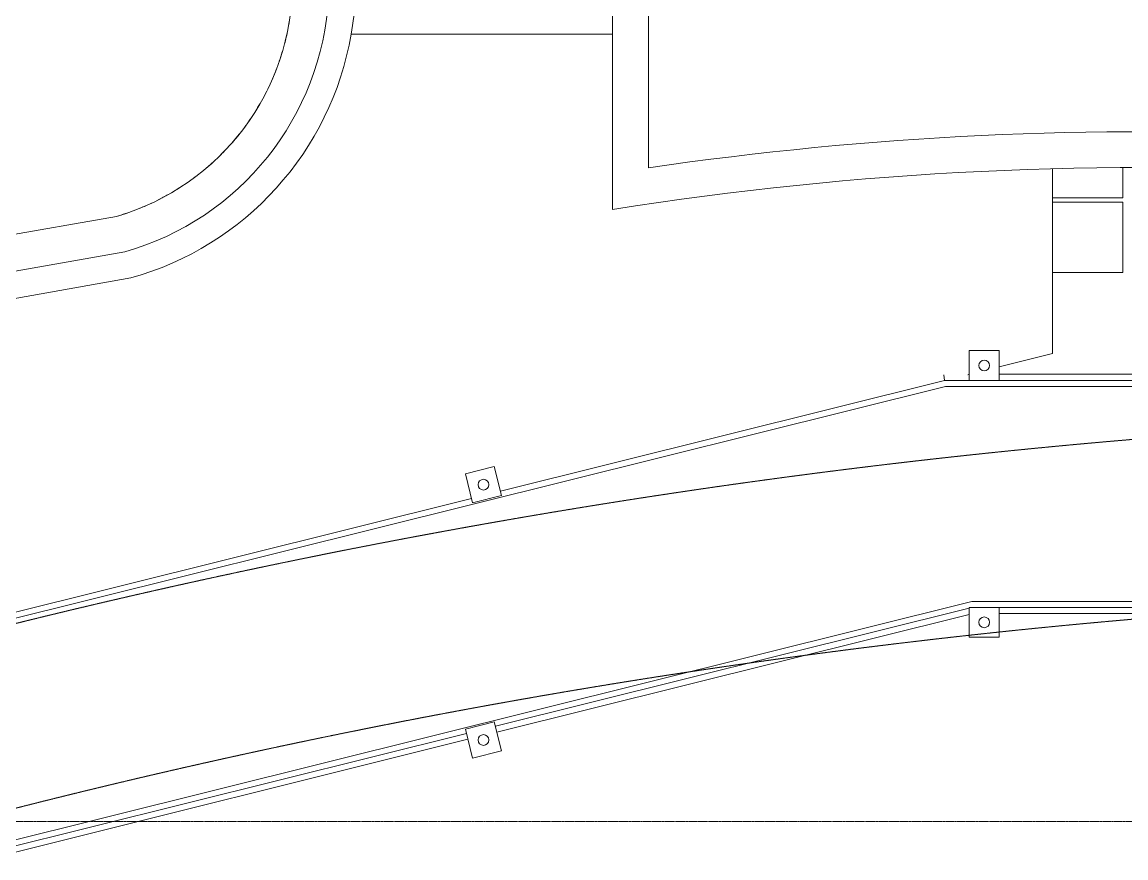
# Model space of a CAD drawing. Header units: inches. Extents: x 22 to 382261, y 22 to 371281.
# Drawn here: x 111441 to 120680, y 236908 to 243906 of the extents above; entities that cross this region are included whole.
import ezdxf

# ---------------------------------------------------------------- set-up
doc = ezdxf.new("R2010")
doc.units = ezdxf.units.IN
doc.header["$MEASUREMENT"] = 0
doc.linetypes.add('_Grundgrenze_', pattern=[9, 4, -1, 1, -1, 1, -1])
doc.linetypes.add('Hidden 1_8_', pattern=[4.7625, 3.175, -1.5875])
for name, color, linetype, lineweight in [('A-ANNO-SYMB', 150, 'Continuous', 9), ('A-DETL-HDLN', 90, 'Hidden 1_8_', 9), ('A-FLOR', 192, 'Continuous', 9), ('Q-CASE', 31, 'Continuous', 9)]:
    doc.layers.add(name, color=color, linetype=linetype, lineweight=lineweight)

# ---------------------------------------------------------------- blocks, each defined once
blk = doc.blocks.new('Casework 1 - Casework 1-382926-01-Ground floor DIMENSION PLAN')
at = {"layer": 'Q-CASE'}
for p, q in [((-14318.8, -6741.8), (-14568.8, -6741.8)), ((-14568.8, -6741.8), (-14568.8, -6991.8)), ((-14318.8, -6991.8), (-14318.8, -6741.8)), ((-14774.9, -6991.8), (-18492.4, -7918.7)), ((-14780.9, -6943.6), (-14774.9, -6991.8)), ((-14774.9, -6991.8), (-14568.8, -6991.8)), ((-14568.8, -6991.8), (-14318.8, -6991.8)), ((-11468.8, -6939), (-14318.8, -6939)), ((-14318.8, -6991.8), (-11468.8, -6991.8)), ((-23208.3, -9146), (-14768.8, -7041.8)), ((-14768.8, -7041.8), (20704.6, -7041.8)), ((-18543.8, -7712.8), (-18786.3, -7773.2)), ((-18483.3, -7955.3), (-18543.8, -7712.8)), ((-18786.3, -7773.2), (-18725.9, -8015.8)), ((-18735, -7979.2), (-22858.7, -9007.3)), ((-18725.9, -8015.8), (-18483.3, -7955.3)), ((-14547.8, -8841.8), (-22772.8, -10892.5)), ((20704.6, -8841.8), (-14547.8, -8841.8)), ((-14568.8, -8898.6), (-18534.6, -9887.4)), ((-14568.8, -8950.1), (-18522.5, -9935.9)), ((-14568.8, -8891.8), (-14568.8, -9141.8)), ((-14318.8, -8891.8), (-14568.8, -8891.8)), ((-14318.8, -9141.8), (-14318.8, -8891.8)), ((-14318.8, -8891.9), (-11468.8, -8891.9)), ((-11468.8, -8941.8), (-14318.8, -8941.8)), ((-14568.8, -9141.8), (-14318.8, -9141.8)), ((-18543.8, -9850.7), (-18786.3, -9911.2)), ((-18483.3, -10093.3), (-18543.8, -9850.7)), ((-18777.2, -9947.9), (-22760.7, -10941.1)), ((-18786.3, -9911.2), (-18725.9, -10153.8)), ((-18765.1, -9996.4), (-22748.7, -10989.6)), ((-18725.9, -10153.8), (-18483.3, -10093.3))]:
    blk.add_line(p, q, dxfattribs=at)
at = {"layer": 'Q-CASE', "lineweight": 18}
for centre, start, end in [((-14443.8, -6866.8), 0, 180), ((-14443.8, -6866.8), 180, 0), ((-18634.8, -7864.3), 0, 180), ((-18634.8, -7864.3), 180, 0), ((-14443.8, -9016.8), 0, 180), ((-14443.8, -9016.8), 180, 0), ((-18634.8, -10002.2), 0, 180), ((-18634.8, -10002.2), 180, 0)]:
    blk.add_arc(centre, 45, start, end, dxfattribs=at)
blk = doc.blocks.new('Casework 4 - Casework 4-487880-01-Ground floor DIMENSION PLAN')
at = {"layer": 'Q-CASE'}
for p, q in [((-20232.1, -3653.4), (-20033.6, -3653.4)), ((-31011.1, -7260), (-21705.9, -5618.1)), ((-21637.2, -5915.2), (-30958.2, -7559.9)), ((-30958.2, -7559.9), (-31011.1, -7260))]:
    blk.add_line(p, q, dxfattribs=at)
for radius, start, end in [(2046.5, 286.25187, 360), (2351, 285.833, 356.88754)]:
    blk.add_arc((-22278.6, -3653.4), radius, start, end, dxfattribs=at)
blk = doc.blocks.new('Casework 29 - Casework 29-858232-01-Ground floor DIMENSION PLAN')
at = {"layer": 'Q-CASE'}
for p, q in [((-17553.6, -3675.4), (-17553.6, -5560.6)), ((-17253.6, -3675.4), (-17553.6, -3675.4)), ((-17253.6, -5211.3), (-17253.6, -3675.4)), ((-11418.8, -4591.8), (-11668.8, -4591.8)), ((-11668.8, -4591.8), (-11668.8, -4944.9)), ((-11368.8, -4591.8), (-11418.8, -4591.8)), ((-11368.8, -4820.9), (-11368.8, -4591.8)), ((-11368.8, -5262.1), (-11368.8, -4821.8))]:
    blk.add_line(p, q, dxfattribs=at)
for radius, start, end in [(28643.4, 87.13013, 98.33203), (28343.4, 86.49233, 99.03442)]:
    blk.add_arc((-13102.9, -33552.3), radius, start, end, dxfattribs=at)

msp = doc.modelspace()

# ---------------------------------------------------------------- linework, layer by layer
at = {"layer": 'A-ANNO-SYMB', "linetype": '_Grundgrenze_'}
msp.add_line((96130.5, 237213.1), (122150.5, 237213.1), dxfattribs=at)
at = {"layer": 'A-DETL-HDLN'}
for radius, start, end in [(59655.9, 94.308221, 105.851041), (58155.9, 94.42477, 105.57523)]:
    msp.add_arc((125734.8, 180965.6), radius, start, end, dxfattribs=at)
at = {"layer": 'A-FLOR'}
for p, q in [((114196.1, 243803.6), (116384, 243803.6)), ((120064.9, 241130.4), (120064.9, 242676.5)), ((120654.9, 242435.5), (120654.9, 242686.4)), ((120064.9, 242435.5), (120654.9, 242435.5)), ((120654.9, 242398.3), (120064.9, 242398.3)), ((120654.9, 241808.3), (120654.9, 242398.3)), ((120064.9, 241808.3), (120654.9, 241808.3)), ((112350.3, 241763.4), (103018.4, 240116.8)), ((119618.8, 241019.2), (120064.9, 241130.4)), ((119355.9, 240953.6), (119368.8, 240956.9))]:
    msp.add_line(p, q, dxfattribs=at)
for radius, start, end in [(2575, 350.15582, 356.87972), (2046.5, 349.81383, 352.09658), (2046.5, 345.41943, 347.70649), (2575, 285.57365, 350.15582), (2046.5, 341.02413, 343.31649), (2046.5, 336.64751, 338.92656), (2046.5, 332.22981, 334.53672), (2046.5, 327.83001, 330.14693), (2046.5, 323.42762, 325.75722), (2046.5, 319.02161, 321.36755), (2046.5, 314.6103, 316.97794), (2046.5, 310.1908, 312.58838), (2046.5, 305.75767, 308.19887), (2046.5, 301.2992, 303.80939), (2046.5, 296.785, 299.41996), (2046.5, 286.25187, 290.6412), (2046.5, 292.10361, 295.03056)]:
    msp.add_arc((111659, 244243.9), radius, start, end, dxfattribs=at)

# ---------------------------------------------------------------- block references
at = {"layer": 'Q-CASE'}
for name in ['Casework 4 - Casework 4-487880-01-Ground floor DIMENSION PLAN', 'Casework 29 - Casework 29-858232-01-Ground floor DIMENSION PLAN', 'Casework 1 - Casework 1-382926-01-Ground floor DIMENSION PLAN']:
    msp.add_blockref(name, (133937.6, 247897.3), dxfattribs=at)

doc.saveas('drawing.dxf')
